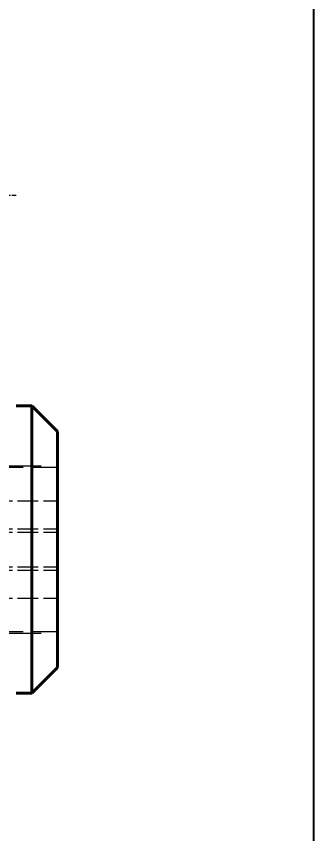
# Model space of a CAD drawing. Header units: millimetres. Extents: x 0 to 2523, y 0 to 1782.
# Drawn here: x 486.6 to 515.6, y 1027.3 to 1106.9 of the extents above; entities that cross this region are included whole.
import ezdxf

# ---------------------------------------------------------------- set-up
doc = ezdxf.new("R2010")
doc.units = ezdxf.units.MM
doc.header["$LTSCALE"] = 3
doc.linetypes.add('DASHED', pattern=[0.2067, 0.1654, -0.0413])
for name, color, linetype, lineweight in [('가려진 것(ISO)', 2, 'DASHED', 18), ('가시적인 것(ISO)', 3, 'Continuous', 40), ('치수(ISO)', 2, 'Continuous', 25)]:
    doc.layers.add(name, color=color, linetype=linetype, lineweight=lineweight)
doc.styles.add('치수 텍스트_PSTEK_POSCO', font='isocp.shx')
doc.dimstyles.new('치수_PSTEK_POSCO', dxfattribs={"dimscale": 3, "dimtxt": 2.5, "dimasz": 1.5, "dimexe": 1, "dimexo": 1.5, "dimgap": 1, "dimtad": 1, "dimrnd": 1e-08, "dimdsep": 46, "dimtxsty": '치수 텍스트_PSTEK_POSCO', "dimcen": 0.09, "dimdle": 10, "dimclrd": 7, "dimclre": 7, "dimclrt": 2, "dimadec": 1, "dimazin": 2, "dimtfac": 1, "dimtmove": 0, "dimatfit": 3, "dimfxl": 0, "dimtolj": 1, "dimlwd": -1, "dimlwe": -1, "dimarcsym": 0})

# ---------------------------------------------------------------- blocks, each defined once
blk = doc.blocks.new('*D110')
at = {"layer": 'Defpoints', "color": 0}
for p in [(267.606, 1247.048), (267.606, 1184.973), (515.606, 1001.973)]:
    blk.add_point(p, dxfattribs=at)
at = {"layer": '치수(ISO)', "color": 7}
for p, q in [((267.606, 1189.473), (267.606, 1250.048)), ((515.606, 1006.473), (515.606, 1250.048)), ((511.106, 1247.048), (272.106, 1247.048))]:
    blk.add_line(p, q, dxfattribs=at)
for points in [[(272.106, 1247.798), (272.106, 1246.298), (267.606, 1247.048)], [(511.106, 1247.798), (511.106, 1246.298), (515.606, 1247.048)]]:
    blk.add_solid(points, dxfattribs=at)
at = {"layer": '치수(ISO)', "color": 2, "insert": (384.385, 1253.799), "char_height": 7.5, "attachment_point": 4, "style": '치수 텍스트_PSTEK_POSCO'}
blk.add_mtext('\\A1;248', dxfattribs=at)

msp = doc.modelspace()

# ---------------------------------------------------------------- linework, layer by layer
at = {"layer": '가려진 것(ISO)', "ltscale": 1.269698}
msp.add_line((484.6056, 1089.4732), (486.6056, 1089.4732), dxfattribs=at)
at = {"layer": '가려진 것(ISO)', "ltscale": 12.659248}
for p, q in [((474.9056, 1063.1232), (490.6056, 1063.1232)), ((474.9056, 1046.8232), (490.6056, 1046.8232))]:
    msp.add_line(p, q, dxfattribs=at)
at = {"layer": '가려진 것(ISO)', "ltscale": 7.237747}
for p, q in [((479.2056, 1062.9732), (490.6056, 1062.9732)), ((479.2056, 1046.9732), (490.6056, 1046.9732))]:
    msp.add_line(p, q, dxfattribs=at)
at = {"layer": '가려진 것(ISO)', "ltscale": 4.063253}
for p, q in [((484.2056, 1059.7232), (490.6056, 1059.7232)), ((484.2056, 1056.9732), (490.6056, 1056.9732)), ((484.2056, 1056.6732), (490.6056, 1056.6732)), ((484.2056, 1053.2732), (490.6056, 1053.2732)), ((484.2056, 1052.9732), (490.6056, 1052.9732)), ((484.2056, 1050.2232), (490.6056, 1050.2232))]:
    msp.add_line(p, q, dxfattribs=at)
at = {"layer": '가시적인 것(ISO)'}
for p, q in [((486.6056, 1068.9732), (488.1056, 1068.9732)), ((488.1056, 1040.9732), (488.1056, 1068.9732)), ((490.6056, 1066.4732), (488.1056, 1068.9732)), ((490.6056, 1066.4732), (490.6056, 1043.4732)), ((490.6056, 1043.4732), (488.1056, 1040.9732)), ((486.6056, 1040.9732), (488.1056, 1040.9732))]:
    msp.add_line(p, q, dxfattribs=at)

# ---------------------------------------------------------------- dimensions: what is measured, and where the dimension line sits
at = {"layer": '치수(ISO)', "color": 7}
dim = msp.add_linear_dim(base=(267.6056, 1247.0479), p1=(515.6056, 1001.9732), p2=(267.6056, 1184.9732), angle=180, dimstyle='치수_PSTEK_POSCO', override={"dimdec": 2, "dimtp": 0, "dimtm": 0, "dimtdec": 2, "dimtofl": 0, "dimatfit": 1}, dxfattribs=at)
dim.commit()
dim.dimension.update_dxf_attribs({"geometry": '*D110', "text_midpoint": (391.6056, 1247.0479), "dimtype": 160})

doc.saveas('drawing.dxf')
